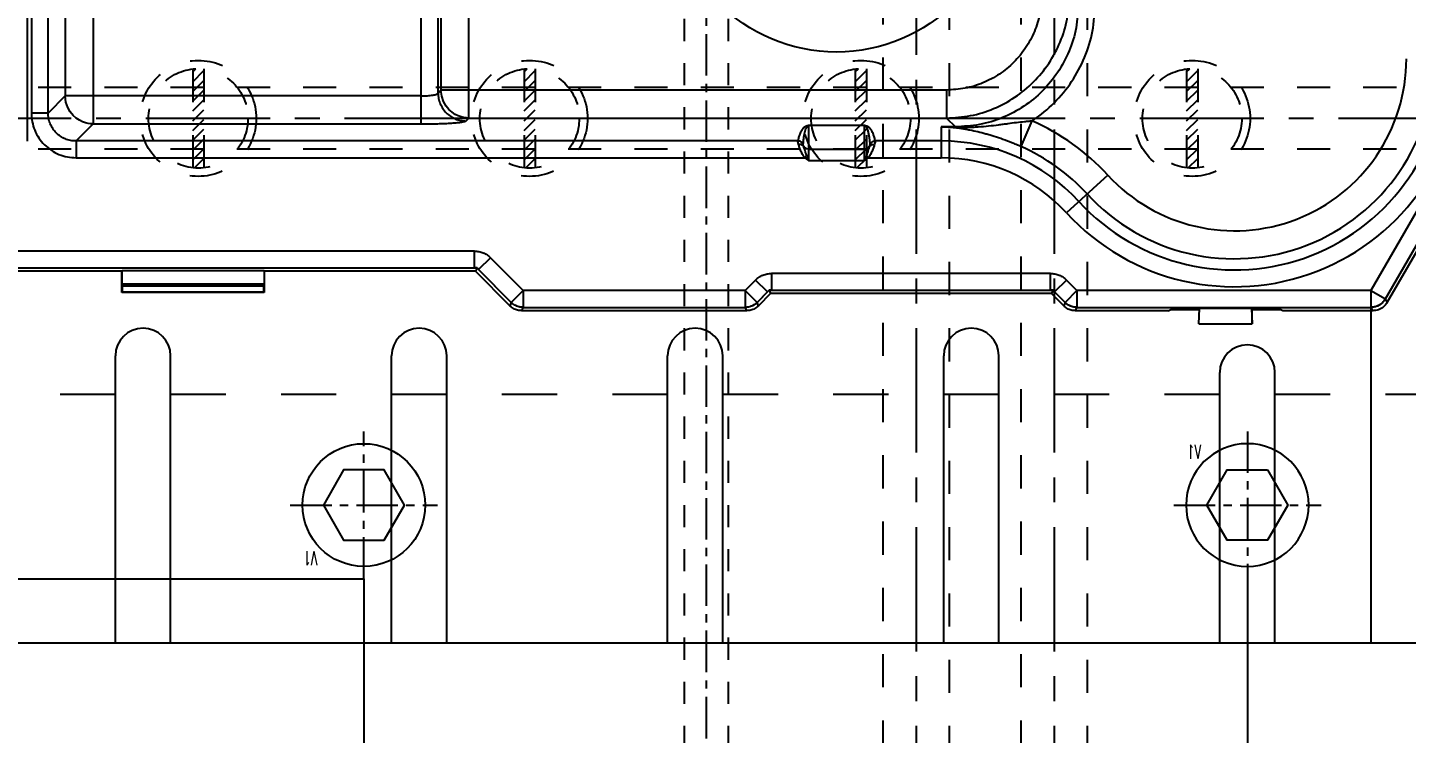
# Model space of a CAD drawing. Extents: x 14103 to 19353, y -3233 to 932.
# Drawn here: x 17233.5 to 17483.2, y -397.3 to -269.5 of the extents above; entities that cross this region are included whole.
import ezdxf
from ezdxf.enums import TextEntityAlignment as Align

# ---------------------------------------------------------------- set-up
doc = ezdxf.new("R2010")
doc.units = 0
doc.header["$LTSCALE"] = 20
doc.header["$MEASUREMENT"] = 0
for name, pattern in [('CENTER', [0.6, 0.375, -0.075, 0.075, -0.075]), ('CENTERLINE', [30, 24, -1.5, 3, -1.5]), ('DASHED', [0.2, 0.1, -0.1]), ('HIDDEN', [0.2, 0.1, -0.1])]:
    doc.linetypes.add(name, pattern=pattern)
doc.layers.get('DEFPOINTS').update_dxf_attribs({"linetype": 'CONTINUOUS'})
for name, color, linetype in [('4a', 7, 'CONTINUOUS'), ('DIM', 3, 'CONTINUOUS'), ('HOLD DOWN', 7, 'CONTINUOUS'), ('OIL', 7, 'CONTINUOUS'), ('SCREW', 7, 'CONTINUOUS'), ('VENTING', 7, 'CONTINUOUS'), ('WATER', 9, 'HIDDEN'), ('water-2', 7, 'CONTINUOUS')]:
    doc.layers.add(name, color=color, linetype=linetype)
doc.styles.add('lxy2', font='txt.shx', dxfattribs={"width": 0.6})
doc.dimstyles.new('10', dxfattribs={"dimtxt": 10, "dimasz": 5, "dimexe": 2.5, "dimexo": 0, "dimgap": 1, "dimtad": 0, "dimdsep": 46, "dimtxsty": 'lxy2', "dimcen": -3, "dimclrd": 113, "dimclre": 113, "dimclrt": 3, "dimazin": 2, "dimtfac": 1, "dimtofl": 0, "dimtmove": 0, "dimatfit": 3, "dimfxl": 1, "dimtolj": 1, "dimtzin": 0, "dimarcsym": 0})

# ---------------------------------------------------------------- blocks, each defined once
blk = doc.blocks.new('*D244')
at = {"layer": 'DEFPOINTS', "color": 0, "linetype": 'Continuous'}
for p in [(17204.36, 164.09), (17549.36, -324.24), (17549.36, -553.81)]:
    blk.add_point(p, dxfattribs=at)
at = {"layer": 'OIL', "color": 113, "linetype": 'Continuous', "lineweight": -2}
blk.add_line((17549.36, -324.24), (17549.36, -553.81), dxfattribs=at)
at = {"layer": 'OIL', "color": 3, "linetype": 'Continuous', "insert": (17549.36, -562.81), "char_height": 10, "attachment_point": 5, "rotation": 90, "style": 'lxy2'}
blk.add_mtext('\\A1;345', dxfattribs=at)
blk = doc.blocks.new('*D243')
at = {"layer": 'DEFPOINTS', "color": 0, "linetype": 'Continuous'}
for p in [(17204.36, 164.09), (17754.36, -535.91), (17754.36, -553.81)]:
    blk.add_point(p, dxfattribs=at)
at = {"layer": 'OIL', "color": 113, "linetype": 'Continuous', "lineweight": -2}
blk.add_line((17754.36, -535.91), (17754.36, -553.81), dxfattribs=at)
at = {"layer": 'OIL', "color": 3, "linetype": 'Continuous', "insert": (17754.36, -562.31), "char_height": 10, "attachment_point": 5, "rotation": 90, "style": 'lxy2'}
blk.add_mtext('\\A1;550', dxfattribs=at)
blk = doc.blocks.new('*D236')
at = {"layer": 'DEFPOINTS', "color": 0, "linetype": 'Continuous'}
for p in [(17204.36, 164.09), (17709.36, -535.91), (17709.36, -553.81)]:
    blk.add_point(p, dxfattribs=at)
at = {"layer": 'OIL', "color": 113, "linetype": 'Continuous', "lineweight": -2}
blk.add_line((17709.36, -535.91), (17709.36, -553.81), dxfattribs=at)
at = {"layer": 'OIL', "color": 3, "linetype": 'Continuous', "insert": (17709.36, -562.31), "char_height": 10, "attachment_point": 5, "rotation": 90, "style": 'lxy2'}
blk.add_mtext('\\A1;505', dxfattribs=at)
blk = doc.blocks.new('*D222')
at = {"layer": 'DEFPOINTS', "color": 0, "linetype": 'Continuous'}
for p in [(17204.36, 164.09), (17517.36, -262.34), (17517.36, -553.81)]:
    blk.add_point(p, dxfattribs=at)
at = {"layer": 'OIL', "color": 113, "linetype": 'Continuous', "lineweight": -2}
blk.add_line((17517.36, -262.34), (17517.36, -553.81), dxfattribs=at)
at = {"layer": 'OIL', "color": 3, "linetype": 'Continuous', "insert": (17517.36, -600.55), "char_height": 10, "attachment_point": 5, "rotation": 90, "style": 'lxy2'}
blk.add_mtext('\\A1;{\\f宋体|b0|i0|c134|p2;313(B板镶件工艺螺丝孔)}', dxfattribs=at)
blk = doc.blocks.new('*D214')
at = {"layer": 'DEFPOINTS', "color": 0}
for p in [(17204.36, 164.09), (17517.7, -355.91), (17770.26, -355.91)]:
    blk.add_point(p, dxfattribs=at)
at = {"layer": 'DIM', "color": 113, "lineweight": -2}
blk.add_line((17517.7, -355.91), (17770.26, -355.91), dxfattribs=at)
at = {"layer": 'DIM', "color": 3, "insert": (17778.76, -355.91), "char_height": 10, "attachment_point": 5, "style": 'lxy2'}
blk.add_mtext('\\A1;520', dxfattribs=at)
blk = doc.blocks.new('*D213')
at = {"layer": 'DEFPOINTS', "color": 0}
for p in [(17204.36, 164.09), (17760.7, -335.91), (17770.26, -335.91)]:
    blk.add_point(p, dxfattribs=at)
at = {"layer": 'DIM', "color": 113, "lineweight": -2}
blk.add_line((17760.7, -335.91), (17770.26, -335.91), dxfattribs=at)
at = {"layer": 'DIM', "color": 3, "insert": (17778.26, -335.91), "char_height": 10, "attachment_point": 5, "style": 'lxy2'}
blk.add_mtext('\\A1;500', dxfattribs=at)
blk = doc.blocks.new('*D212')
at = {"layer": 'DEFPOINTS', "color": 0}
for p in [(17204.36, 164.09), (17562.7, -310.91), (17770.26, -310.91)]:
    blk.add_point(p, dxfattribs=at)
at = {"layer": 'DIM', "color": 113, "lineweight": -2}
blk.add_line((17562.7, -310.91), (17770.26, -310.91), dxfattribs=at)
at = {"layer": 'DIM', "color": 3, "insert": (17779.26, -310.91), "char_height": 10, "attachment_point": 5, "style": 'lxy2'}
blk.add_mtext('\\A1;475', dxfattribs=at)
blk = doc.blocks.new('*D211')
at = {"layer": 'DEFPOINTS', "color": 0}
for p in [(17204.36, 164.09), (17554.36, -380.91), (17770.26, -380.91)]:
    blk.add_point(p, dxfattribs=at)
at = {"layer": 'DIM', "color": 113, "lineweight": -2}
blk.add_line((17554.36, -380.91), (17770.26, -380.91), dxfattribs=at)
at = {"layer": 'DIM', "color": 3, "insert": (17779.26, -380.91), "char_height": 10, "attachment_point": 5, "style": 'lxy2'}
blk.add_mtext('\\A1;545', dxfattribs=at)
blk = doc.blocks.new('*D210')
at = {"layer": 'DEFPOINTS', "color": 0}
for p in [(17204.36, 164.09), (17754.36, -535.91), (17770.26, -535.91)]:
    blk.add_point(p, dxfattribs=at)
at = {"layer": 'DIM', "color": 113, "lineweight": -2}
blk.add_line((17754.36, -535.91), (17770.26, -535.91), dxfattribs=at)
at = {"layer": 'DIM', "color": 3, "insert": (17778.26, -535.91), "char_height": 10, "attachment_point": 5, "style": 'lxy2'}
blk.add_mtext('\\A1;700', dxfattribs=at)
blk = doc.blocks.new('*D247')
at = {"layer": 'DEFPOINTS', "color": 0, "linetype": 'Continuous'}
for p in [(17204.36, 164.09), (17294.36, -369.24), (17294.36, -553.81)]:
    blk.add_point(p, dxfattribs=at)
at = {"layer": 'OIL', "color": 113, "linetype": 'Continuous', "lineweight": -2}
blk.add_line((17294.36, -369.24), (17294.36, -553.81), dxfattribs=at)
at = {"layer": 'OIL', "color": 3, "linetype": 'Continuous', "insert": (17294.36, -559.31), "char_height": 10, "attachment_point": 5, "rotation": 90, "style": 'lxy2'}
blk.add_mtext('\\A1;90', dxfattribs=at)
blk = doc.blocks.new('*D246')
at = {"layer": 'DEFPOINTS', "color": 0, "linetype": 'Continuous'}
for p in [(17204.36, 164.09), (17454.36, -369.24), (17454.36, -553.81)]:
    blk.add_point(p, dxfattribs=at)
at = {"layer": 'OIL', "color": 113, "linetype": 'Continuous', "lineweight": -2}
blk.add_line((17454.36, -369.24), (17454.36, -553.81), dxfattribs=at)
at = {"layer": 'OIL', "color": 3, "linetype": 'Continuous', "insert": (17454.36, -562.31), "char_height": 10, "attachment_point": 5, "rotation": 90, "style": 'lxy2'}
blk.add_mtext('\\A1;250', dxfattribs=at)
blk = doc.blocks.new('*D245')
at = {"layer": 'DEFPOINTS', "color": 0, "linetype": 'Continuous'}
for p in [(17204.36, 164.09), (17504.36, -369.24), (17504.36, -553.81)]:
    blk.add_point(p, dxfattribs=at)
at = {"layer": 'OIL', "color": 113, "linetype": 'Continuous', "lineweight": -2}
blk.add_line((17504.36, -369.24), (17504.36, -553.81), dxfattribs=at)
at = {"layer": 'OIL', "color": 3, "linetype": 'Continuous', "insert": (17504.36, -561.81), "char_height": 10, "attachment_point": 5, "rotation": 90, "style": 'lxy2'}
blk.add_mtext('\\A1;300', dxfattribs=at)
blk = doc.blocks.new('*D230')
at = {"layer": 'DEFPOINTS', "color": 0, "linetype": 'Continuous'}
for p in [(17204.36, 164.09), (17356.36, -536.15), (17356.36, -553.81)]:
    blk.add_point(p, dxfattribs=at)
at = {"layer": 'OIL', "color": 113, "linetype": 'Continuous', "lineweight": -2}
blk.add_line((17356.36, -536.15), (17356.36, -553.81), dxfattribs=at)
at = {"layer": 'OIL', "color": 3, "linetype": 'Continuous', "insert": (17356.36, -561.81), "char_height": 10, "attachment_point": 5, "rotation": 90, "style": 'lxy2'}
blk.add_mtext('\\A1;152', dxfattribs=at)
blk = doc.blocks.new('*D226')
at = {"layer": 'DEFPOINTS', "color": 0, "linetype": 'Continuous'}
for p in [(17204.36, 164.09), (17419.36, -535.91), (17419.36, -553.81)]:
    blk.add_point(p, dxfattribs=at)
at = {"layer": 'OIL', "color": 113, "linetype": 'Continuous', "lineweight": -2}
blk.add_line((17419.36, -535.91), (17419.36, -553.81), dxfattribs=at)
at = {"layer": 'OIL', "color": 3, "linetype": 'Continuous', "insert": (17419.36, -561.81), "char_height": 10, "attachment_point": 5, "rotation": 90, "style": 'lxy2'}
blk.add_mtext('\\A1;215', dxfattribs=at)
blk = doc.blocks.new('*D225')
at = {"layer": 'DEFPOINTS', "color": 0, "linetype": 'Continuous'}
for p in [(17204.36, 164.09), (17391.36, -535.91), (17391.36, -553.81)]:
    blk.add_point(p, dxfattribs=at)
at = {"layer": 'OIL', "color": 113, "linetype": 'Continuous', "lineweight": -2}
blk.add_line((17391.36, -535.91), (17391.36, -553.81), dxfattribs=at)
at = {"layer": 'OIL', "color": 3, "linetype": 'Continuous', "insert": (17391.36, -561.81), "char_height": 10, "attachment_point": 5, "rotation": 90, "style": 'lxy2'}
blk.add_mtext('\\A1;187', dxfattribs=at)
blk = doc.blocks.new('AC_LXY_BLK610')
at = {"layer": 'SCREW', "color": 1, "linetype": 'CENTER'}
for p, q in [((0, 13.33), (0, -13.34)), ((13.33, 0), (-13.34, 0))]:
    blk.add_line(p, q, dxfattribs=at)
at = {"layer": 'SCREW', "color": 0, "linetype": 'ByBlock'}
blk.add_lwpolyline([(-3.67, 6.35), (-7.33, 0), (-3.67, -6.35), (3.67, -6.35), (7.33, 0), (3.67, 6.35)], close=True, dxfattribs=at)
blk.add_circle((0, 0), 11.11, dxfattribs=at)
at = {"layer": 'SCREW', "style": 'lxy2', "width": 0.6}
blk.add_text('V1', height=2.5, dxfattribs=at).set_placement((9.63, 9.63), align=Align.MIDDLE_CENTER)

msp = doc.modelspace()

# ---------------------------------------------------------------- hatches: boundary and pattern name
at = {"layer": 'WATER', "linetype": 'HIDDEN', "ltscale": 3}
h = msp.add_hatch(dxfattribs=at)
h.set_pattern_fill('ANSI31', color=256, scale=10, angle=90, style=0)
h.set_pattern_definition([(225, (13393.275, -1946.7207), (-0.88388348, 0.88388348), [])])
h.paths.add_polyline_path([(17263.363, -294.854), (17263.363, -280.35), (17265.363, -280.35), (17265.363, -294.854, -0.0557281)])
h.paths.add_polyline_path([(17265.363, -285.91), (17263.363, -285.91), (17263.363, -280.35), (17265.363, -280.35)], flags=16)
h.paths.add_polyline_path([(17265.363, -291.47), (17263.363, -291.47), (17263.363, -285.91), (17265.363, -285.91)], flags=16)
h.paths.add_polyline_path([(17265.363, -276.965), (17265.363, -291.47), (17263.363, -291.47), (17263.363, -276.965, -0.0557281)])
h = msp.add_hatch(dxfattribs=at)
h.set_pattern_fill('ANSI31', color=256, scale=10, angle=90, style=0)
h.set_pattern_definition([(225, (13453.275, -1946.7207), (-0.88388348, 0.88388348), [])])
h.paths.add_polyline_path([(17323.363, -294.854), (17323.363, -280.35), (17325.363, -280.35), (17325.363, -294.854, -0.0557281)])
h.paths.add_polyline_path([(17325.363, -285.91), (17323.363, -285.91), (17323.363, -280.35), (17325.363, -280.35)], flags=16)
h.paths.add_polyline_path([(17325.363, -291.47), (17323.363, -291.47), (17323.363, -285.91), (17325.363, -285.91)], flags=16)
h.paths.add_polyline_path([(17325.363, -276.965), (17325.363, -291.47), (17323.363, -291.47), (17323.363, -276.965, -0.0557281)])
h = msp.add_hatch(dxfattribs=at)
h.set_pattern_fill('ANSI31', color=256, scale=10, angle=90, style=0)
h.set_pattern_definition([(225, (13513.275, -1946.7207), (-0.88388348, 0.88388348), [])])
h.paths.add_polyline_path([(17383.363, -294.854), (17383.363, -280.35), (17385.363, -280.35), (17385.363, -294.854, -0.0557281)])
h.paths.add_polyline_path([(17385.363, -285.91), (17383.363, -285.91), (17383.363, -280.35), (17385.363, -280.35)], flags=16)
h.paths.add_polyline_path([(17385.363, -291.47), (17383.363, -291.47), (17383.363, -285.91), (17385.363, -285.91)], flags=16)
h.paths.add_polyline_path([(17385.363, -276.965), (17385.363, -291.47), (17383.363, -291.47), (17383.363, -276.965, -0.0557281)])
h = msp.add_hatch(dxfattribs=at)
h.set_pattern_fill('ANSI31', color=256, scale=10, angle=90, style=0)
h.set_pattern_definition([(225, (13573.275, -1946.7207), (-0.88388348, 0.88388348), [])])
h.paths.add_polyline_path([(17443.363, -294.854), (17443.363, -280.35), (17445.363, -280.35), (17445.363, -294.854, -0.0557281)])
h.paths.add_polyline_path([(17445.363, -285.91), (17443.363, -285.91), (17443.363, -280.35), (17445.363, -280.35)], flags=16)
h.paths.add_polyline_path([(17445.363, -291.47), (17443.363, -291.47), (17443.363, -285.91), (17445.363, -285.91)], flags=16)
h.paths.add_polyline_path([(17445.363, -276.965), (17445.363, -291.47), (17443.363, -291.47), (17443.363, -276.965, -0.0557281)])

# ---------------------------------------------------------------- linework, layer by layer
at = {"layer": '4a', "color": 4, "linetype": 'Continuous'}
for p, q in [((17308.324, -99.397), (17308.324, -280.786)), ((17313.387, -285.849), (17313.387, -99.397)), ((17304.75, -286.913), (17304.75, -146.579)), ((17307.787, -281.322), (17307.787, -146.579)), ((17245.332, -174.024), (17245.332, -286.913)), ((17240.269, -177.547), (17240.269, -281.851)), ((17234.14, -195.403), (17234.14, -284.942)), ((17237.178, -284.942), (17237.178, -198.163)), ((17233.455, -290.017), (17233.455, -207.432)), ((17502.841, -271.838), (17476.718, -317.084)), ((17479.354, -318.606), (17505.476, -273.36)), ((17506.083, -273.522), (17479.704, -319.212)), ((17240.269, -281.851), (17237.178, -284.942)), ((17304.75, -281.851), (17240.269, -281.851)), ((17308.324, -280.786), (17307.787, -281.322)), ((17399.881, -280.786), (17308.324, -280.786)), ((17399.881, -280.786), (17399.881, -285.849)), ((17237.178, -284.942), (17234.14, -284.942)), ((17242.24, -290.005), (17245.332, -286.913)), ((17245.332, -286.913), (17304.75, -286.913)), ((17312.85, -286.385), (17313.387, -285.849)), ((17313.387, -285.849), (17399.881, -285.849)), ((17399.881, -285.849), (17401.482, -287.45)), ((17415.353, -286.359), (17413.32, -290.996)), ((17385.033, -287.221), (17374.883, -287.221)), ((17374.883, -287.224), (17374.883, -293.53)), ((17385.033, -293.53), (17385.033, -287.224)), ((17401.482, -287.45), (17398.922, -287.45)), ((17398.922, -287.45), (17398.922, -293.042)), ((17401.482, -287.509), (17401.482, -287.45)), ((17372.955, -290.005), (17242.24, -290.005)), ((17242.24, -290.005), (17242.24, -293.042)), ((17374.883, -291.511), (17385.033, -291.511)), ((17398.922, -290.005), (17386.96, -290.005)), ((17242.24, -293.042), (17374.22, -293.042)), ((17374.551, -292.627), (17374.22, -293.042)), ((17374.883, -293.53), (17385.033, -293.53)), ((17385.364, -292.627), (17385.695, -293.042)), ((17385.695, -293.042), (17398.922, -293.042)), ((17429.073, -296.171), (17421.611, -303.017)), ((17314.416, -309.944), (17094.31, -309.944)), ((17314.416, -312.987), (17314.416, -309.944)), ((17317.29, -311.138), (17315.134, -313.286)), ((17323.214, -317.084), (17317.29, -311.138)), ((17094.31, -312.987), (17314.416, -312.987)), ((17250.545, -313.593), (17158.18, -313.593)), ((17250.581, -313.521), (17250.545, -313.593)), ((17250.545, -317.422), (17250.545, -313.593)), ((17276.29, -313.521), (17250.581, -313.521)), ((17250.581, -315.891), (17250.581, -313.521)), ((17276.326, -313.593), (17276.29, -313.521)), ((17276.29, -313.521), (17276.29, -315.891)), ((17314.585, -313.593), (17276.326, -313.593)), ((17276.326, -313.593), (17276.326, -317.422)), ((17314.847, -312.962), (17314.585, -313.593)), ((17320.806, -319.838), (17314.585, -313.593)), ((17315.134, -313.286), (17321.058, -319.232)), ((17418.728, -313.979), (17368.189, -313.979)), ((17368.189, -313.979), (17368.189, -317.022)), ((17418.728, -317.022), (17418.728, -313.979)), ((17250.581, -315.891), (17276.29, -315.891)), ((17250.67, -316.246), (17250.581, -315.891)), ((17250.67, -316.246), (17276.202, -316.246)), ((17250.67, -317.297), (17250.67, -316.246)), ((17276.29, -315.891), (17276.202, -316.246)), ((17276.202, -316.246), (17276.202, -317.297)), ((17323.214, -317.084), (17321.058, -319.232)), ((17363.41, -317.084), (17323.214, -317.084)), ((17323.214, -317.084), (17323.214, -320.127)), ((17365.314, -315.173), (17363.41, -317.084)), ((17363.41, -317.084), (17363.41, -320.127)), ((17363.41, -317.084), (17365.566, -319.232)), ((17367.47, -317.32), (17365.314, -315.173)), ((17367.757, -316.997), (17368.019, -317.628)), ((17368.189, -317.022), (17418.728, -317.022)), ((17419.16, -316.997), (17418.898, -317.628)), ((17421.603, -315.173), (17419.447, -317.32)), ((17423.507, -317.084), (17421.351, -319.232)), ((17423.507, -317.084), (17421.603, -315.173)), ((17476.718, -317.084), (17423.507, -317.084)), ((17423.507, -317.084), (17423.507, -320.127)), ((17476.718, -317.084), (17479.354, -318.606)), ((17476.718, -317.084), (17476.718, -320.127)), ((17250.545, -317.422), (17250.67, -317.297)), ((17276.326, -317.422), (17250.545, -317.422)), ((17250.67, -317.297), (17276.202, -317.297)), ((17276.202, -317.297), (17276.326, -317.422)), ((17321.058, -319.232), (17320.806, -319.838)), ((17365.566, -319.232), (17367.47, -317.32)), ((17365.818, -319.838), (17365.566, -319.232)), ((17368.019, -317.628), (17365.818, -319.838)), ((17418.898, -317.628), (17368.019, -317.628)), ((17421.1, -319.838), (17418.898, -317.628)), ((17419.447, -317.32), (17421.351, -319.232)), ((17421.351, -319.232), (17421.1, -319.838)), ((17479.704, -319.212), (17479.354, -318.606)), ((17322.962, -320.734), (17323.214, -320.127)), ((17363.662, -320.734), (17322.962, -320.734)), ((17323.214, -320.127), (17363.41, -320.127)), ((17363.41, -320.127), (17363.662, -320.734)), ((17423.256, -320.734), (17423.507, -320.127)), ((17440.014, -320.734), (17423.256, -320.734)), ((17423.507, -320.127), (17476.718, -320.127)), ((17440.014, -320.734), (17440.505, -320.538)), ((17440.505, -320.538), (17445.58, -320.538)), ((17445.718, -320.354), (17445.58, -320.538)), ((17445.588, -323.116), (17445.718, -320.354)), ((17455.11, -320.354), (17445.718, -320.354)), ((17455.248, -320.538), (17455.11, -320.354)), ((17455.11, -320.354), (17455.239, -323.116)), ((17455.239, -323.116), (17455.248, -320.538)), ((17455.248, -320.538), (17460.323, -320.538)), ((17460.813, -320.734), (17460.323, -320.538)), ((17477.068, -320.734), (17460.813, -320.734)), ((17476.718, -320.127), (17477.068, -320.734)), ((17445.588, -323.116), (17455.239, -323.116))]:
    msp.add_line(p, q, dxfattribs=at)
for points in [[(17245.332, -286.913), (17244.872, -286.89), (17244.424, -286.827), (17243.929, -286.708), (17243.398, -286.52), (17242.842, -286.247), (17242.275, -285.871), (17241.714, -285.374), (17241.187, -284.737), (17240.731, -283.941), (17240.402, -282.978), (17240.269, -281.851)], [(17313.387, -285.849), (17312.926, -285.825), (17312.479, -285.762), (17311.984, -285.644), (17311.453, -285.455), (17310.897, -285.182), (17310.33, -284.807), (17309.769, -284.31), (17309.241, -283.672), (17308.786, -282.877), (17308.457, -281.914), (17308.324, -280.786)], [(17374.883, -291.511), (17374.521, -291.445), (17374.207, -291.255), (17373.982, -290.967)], [(17385.934, -290.967), (17385.708, -291.255), (17385.394, -291.445), (17385.033, -291.511)], [(17323.214, -320.127), (17323, -320.12), (17322.774, -320.095), (17322.524, -320.048), (17322.255, -319.972), (17321.969, -319.861), (17321.671, -319.707), (17321.364, -319.5), (17321.058, -319.232)], [(17365.566, -319.232), (17365.292, -319.475), (17365.018, -319.668), (17364.748, -319.817), (17364.488, -319.93), (17364.241, -320.011), (17364.008, -320.068), (17363.791, -320.103), (17363.593, -320.122), (17363.41, -320.127)], [(17423.507, -320.127), (17423.293, -320.12), (17423.067, -320.095), (17422.817, -320.048), (17422.548, -319.972), (17422.263, -319.861), (17421.964, -319.707), (17421.657, -319.5), (17421.351, -319.232)], [(17479.354, -318.606), (17479.09, -318.99), (17478.803, -319.301), (17478.505, -319.547), (17478.208, -319.737), (17477.919, -319.88), (17477.642, -319.983), (17477.38, -320.054), (17477.137, -320.098), (17476.916, -320.121), (17476.718, -320.127)]]:
    msp.add_lwpolyline(points, dxfattribs=at)
msp.add_circle((17379.958, -243.65), 30.244, dxfattribs=at)
for centre, radius, start, end in [((17452.023, -275.115), 41.272, 222.53623, 0), ((17452.023, -275.115), 38.235, 222.53623, 360), ((17452.023, -275.115), 36.208, 222.53623, 360), ((17452.023, -275.115), 31.145, 222.53623, 360), ((17398.922, -323.835), 40.92, 42.53623, 66.32472), ((17398.922, -323.835), 33.83, 42.53623, 90), ((17398.922, -323.835), 35.857, 42.53623, 66.32472), ((17398.922, -323.835), 30.792, 42.53623, 90)]:
    msp.add_arc(centre, radius, start, end, dxfattribs=at)
for points in [[(17417.094, -263.573), (17416.763, -266.935), (17415.785, -270.166), (17414.196, -273.142), (17412.057, -275.749), (17409.45, -277.888), (17406.474, -279.477), (17403.243, -280.456), (17399.881, -280.786)], [(17399.881, -285.849), (17404.228, -285.417), (17408.406, -284.147), (17412.255, -282.089), (17415.628, -279.321), (17418.397, -275.947), (17420.455, -272.098), (17421.725, -267.92), (17422.156, -263.573)], [(17423.757, -265.174), (17423.333, -269.528), (17422.068, -273.711), (17420.013, -277.563), (17417.246, -280.938), (17413.871, -283.705), (17410.019, -285.761), (17405.836, -287.025), (17401.482, -287.45)], [(17415.353, -286.359), (17415.554, -286.226), (17419.388, -283.081), (17422.534, -279.247), (17424.871, -274.87), (17426.309, -270.119), (17426.795, -265.174)], [(17304.75, -281.851), (17305.318, -281.841), (17305.866, -281.811), (17306.375, -281.763), (17306.827, -281.698), (17307.206, -281.618), (17307.609, -281.478), (17307.787, -281.322)], [(17307.787, -281.322), (17307.889, -282.307), (17308.18, -283.254), (17308.649, -284.127), (17309.279, -284.893), (17310.045, -285.523), (17310.918, -285.993), (17311.865, -286.283), (17312.85, -286.385)], [(17234.14, -284.942), (17234.296, -286.524), (17234.756, -288.045), (17235.504, -289.445), (17236.51, -290.672), (17237.737, -291.679), (17239.138, -292.426), (17240.658, -292.887), (17242.24, -293.042)], [(17242.24, -290.005), (17241.249, -289.91), (17240.297, -289.624), (17239.42, -289.158), (17238.653, -288.529), (17238.024, -287.762), (17237.558, -286.886), (17237.272, -285.934), (17237.178, -284.942)], [(17304.75, -286.913), (17306.264, -286.903), (17307.726, -286.874), (17309.083, -286.826), (17310.288, -286.761), (17311.298, -286.681), (17312.079, -286.59), (17312.602, -286.49), (17312.85, -286.385)], [(17401.482, -287.509), (17402.055, -287.521), (17402.598, -287.526), (17403.124, -287.524), (17403.639, -287.516), (17404.644, -287.483), (17405.623, -287.429), (17407.508, -287.27), (17409.298, -287.066), (17409.731, -287.011), (17410.158, -286.955), (17410.989, -286.844), (17412.558, -286.636), (17414.014, -286.468), (17414.7, -286.405), (17415.353, -286.359)], [(17374.883, -287.221), (17374.617, -287.255), (17374.375, -287.35), (17374.143, -287.499), (17373.954, -287.67), (17373.784, -287.867), (17373.597, -288.138), (17373.447, -288.409), (17373.292, -288.757), (17373.189, -289.042), (17373.089, -289.379), (17372.955, -290.005)], [(17373.919, -290.7), (17373.981, -289.971), (17374.064, -289.297), (17374.168, -288.697), (17374.289, -288.184), (17374.424, -287.772), (17374.647, -287.363), (17374.883, -287.222)], [(17386.96, -290.005), (17386.874, -289.571), (17386.777, -289.204), (17386.675, -288.894), (17386.571, -288.632), (17386.418, -288.312), (17386.271, -288.062), (17386.088, -287.812), (17385.883, -287.594), (17385.669, -287.425), (17385.42, -287.295), (17385.033, -287.221)], [(17385.033, -287.224), (17385.253, -287.344), (17385.409, -287.585), (17385.522, -287.853), (17385.608, -288.118), (17385.678, -288.381), (17385.752, -288.718), (17385.803, -288.994), (17385.855, -289.32), (17385.906, -289.705), (17385.954, -290.161), (17385.976, -290.419), (17385.996, -290.7)], [(17401.169, -287.598), (17400.045, -287.506), (17398.922, -287.45)], [(17398.922, -287.45), (17400.202, -287.472), (17401.482, -287.509)], [(17401.482, -287.509), (17401.169, -287.598)], [(17413.32, -290.996), (17412.507, -290.648), (17411.693, -290.317), (17410.09, -289.716), (17408.529, -289.194), (17407.761, -288.96), (17407.38, -288.85), (17407.003, -288.745), (17405.526, -288.366), (17404.086, -288.051), (17403.373, -287.915), (17402.659, -287.794), (17402.299, -287.739), (17401.935, -287.687), (17401.561, -287.64), (17401.169, -287.598)], [(17373.919, -290.7), (17373.774, -290.42), (17373.55, -290.197), (17373.268, -290.054), (17372.955, -290.005)], [(17373.081, -290.626), (17373.017, -290.386), (17372.967, -290.125), (17372.955, -290.005)], [(17373.982, -290.967), (17373.363, -290.614), (17373.081, -290.626)], [(17374.22, -293.042), (17374.013, -292.765), (17373.826, -292.464), (17373.657, -292.143), (17373.506, -291.818), (17373.374, -291.495), (17373.258, -291.181), (17373.081, -290.626)], [(17373.982, -290.967), (17373.95, -290.873), (17373.919, -290.7)], [(17374.551, -292.627), (17374.448, -292.348), (17374.355, -292.079), (17374.27, -291.827), (17373.982, -290.967)], [(17385.934, -290.967), (17385.893, -291.081), (17385.787, -291.399), (17385.646, -291.827), (17385.561, -292.077), (17385.468, -292.347), (17385.364, -292.627)], [(17386.835, -290.626), (17386.754, -290.889), (17386.657, -291.181), (17386.542, -291.494), (17386.41, -291.817), (17386.259, -292.144), (17386.09, -292.462), (17385.903, -292.764), (17385.695, -293.042)], [(17385.934, -290.967), (17386.553, -290.614), (17386.835, -290.626)], [(17385.996, -290.7), (17385.994, -290.737), (17385.934, -290.967)], [(17385.996, -290.7), (17386.141, -290.42), (17386.366, -290.197), (17386.648, -290.054), (17386.96, -290.005)], [(17386.96, -290.005), (17386.937, -290.198), (17386.835, -290.626)], [(17374.221, -293.041), (17374.548, -293.29), (17374.883, -293.53)], [(17374.883, -293.53), (17374.715, -293.061), (17374.551, -292.627)], [(17385.364, -292.627), (17385.2, -293.061), (17385.033, -293.53)], [(17385.033, -293.53), (17385.367, -293.29), (17385.694, -293.041)], [(17314.416, -309.944), (17315.209, -310.022), (17315.972, -310.254), (17316.675, -310.631), (17317.29, -311.138)], [(17314.416, -312.987), (17314.697, -312.97), (17314.847, -312.963)], [(17314.847, -312.962), (17315.04, -313.178), (17315.134, -313.286)], [(17365.314, -315.173), (17365.93, -314.666), (17366.633, -314.289), (17367.395, -314.057), (17368.189, -313.979)], [(17418.728, -313.979), (17419.522, -314.057), (17420.285, -314.289), (17420.988, -314.666), (17421.603, -315.173)], [(17367.47, -317.32), (17367.66, -317.106), (17367.758, -316.998)], [(17367.757, -316.997), (17368.046, -317.013), (17368.189, -317.022)], [(17418.728, -317.022), (17419.014, -317.005), (17419.16, -316.998)], [(17419.16, -316.997), (17419.353, -317.213), (17419.447, -317.321)], [(17479.704, -319.212), (17479.024, -320.022), (17478.109, -320.55), (17477.068, -320.734)], [(17322.962, -320.734), (17322.173, -320.63), (17321.437, -320.324), (17320.806, -319.838)], [(17365.818, -319.838), (17365.187, -320.324), (17364.451, -320.63), (17363.662, -320.734)], [(17423.256, -320.734), (17422.466, -320.63), (17421.731, -320.324), (17421.1, -319.838)]]:
    msp.add_spline(points, degree=3, dxfattribs=at)
at = {"layer": 'HOLD DOWN', "color": 0, "linetype": 'ByBlock'}
for p, q in [((17479.354, -318.606), (17505.476, -273.36)), ((17093.888, -312.987), (17314.837, -312.987)), ((17314.847, -312.962), (17314.837, -312.987)), ((17314.837, -312.987), (17321.058, -319.232)), ((17365.566, -319.232), (17367.768, -317.022)), ((17367.757, -316.997), (17367.768, -317.022)), ((17367.768, -317.022), (17419.15, -317.022)), ((17419.16, -316.997), (17419.15, -317.022)), ((17419.15, -317.022), (17421.351, -319.232)), ((17323.214, -320.127), (17363.41, -320.127)), ((17423.507, -320.127), (17476.718, -320.127)), ((17476.718, -320.127), (17476.718, -380.91)), ((17554.363, -380.91), (16854.363, -380.91))]:
    msp.add_line(p, q, dxfattribs=at)
at = {"layer": 'HOLD DOWN', "color": 6, "linetype": 'HIDDEN', "ltscale": 5}
msp.add_line((17509.363, -335.91), (16899.363, -335.91), dxfattribs=at)
at = {"layer": 'HOLD DOWN', "color": 0, "linetype": 'ByBlock'}
for points in [[(17314.847, -312.962), (17314.416, -312.987)], [(17315.134, -313.286), (17314.92, -313.044), (17314.847, -312.962)], [(17367.757, -316.997), (17367.47, -317.32)], [(17368.189, -317.022), (17367.757, -316.997)], [(17419.16, -316.997), (17418.728, -317.022)], [(17419.447, -317.32), (17419.233, -317.079), (17419.16, -316.997)], [(17323.214, -320.127), (17322.425, -320.023), (17321.689, -319.718), (17321.058, -319.232)], [(17365.566, -319.232), (17365.286, -319.48), (17365.006, -319.675), (17364.733, -319.825), (17364.234, -320.014), (17363.808, -320.101), (17363.41, -320.127)], [(17423.507, -320.127), (17422.718, -320.023), (17421.983, -319.718), (17421.351, -319.232)], [(17479.354, -318.606), (17479.094, -318.986), (17478.81, -319.294), (17478.516, -319.54), (17478.224, -319.729), (17477.94, -319.872), (17477.409, -320.048), (17476.718, -320.127)]]:
    msp.add_spline(points, degree=3, dxfattribs=at)
at = {"layer": 'OIL', "color": 2, "linetype": 'CENTER'}
msp.add_line((17356.363, -150.65), (17356.363, -535.91), dxfattribs=at)
at = {"layer": 'OIL', "color": 4, "linetype": 'DASHED', "ltscale": 2}
for p, q in [((17352.363, -259.91), (17352.363, -535.91)), ((17360.363, -259.91), (17360.363, -535.91))]:
    msp.add_line(p, q, dxfattribs=at)
at = {"layer": 'OIL', "color": 4, "linetype": 'CENTERLINE'}
msp.add_line((17114.363, -369.245), (17294.363, -369.245), dxfattribs=at)
at = {"layer": 'VENTING', "color": 5}
for p, q in [((17249.363, -380.91), (17249.363, -328.91)), ((17259.363, -380.91), (17259.363, -328.91)), ((17299.363, -380.91), (17299.363, -328.91)), ((17309.363, -380.91), (17309.363, -328.91)), ((17349.363, -380.91), (17349.363, -328.91)), ((17359.363, -380.91), (17359.363, -328.91)), ((17399.363, -380.91), (17399.363, -328.91)), ((17409.363, -380.91), (17409.363, -328.91)), ((17449.363, -380.91), (17449.363, -331.91)), ((17459.363, -380.91), (17459.363, -331.91))]:
    msp.add_line(p, q, dxfattribs=at)
for centre in [(17254.363, -328.91), (17304.363, -328.91), (17354.363, -328.91), (17404.363, -328.91), (17454.363, -331.91)]:
    msp.add_arc(centre, 5, 0, 180, dxfattribs=at)
at = {"layer": 'WATER', "linetype": 'HIDDEN', "ltscale": 3}
for p, q in [((17263.363, -276.965), (17263.363, -294.854)), ((17265.363, -276.965), (17265.363, -294.854)), ((17323.363, -276.965), (17323.363, -294.854)), ((17325.363, -276.965), (17325.363, -294.854)), ((17383.363, -276.965), (17383.363, -294.854)), ((17385.363, -276.965), (17385.363, -294.854)), ((17443.363, -276.965), (17443.363, -294.854)), ((17445.363, -276.965), (17445.363, -294.854)), ((17529.363, -280.35), (16879.363, -280.35)), ((17529.363, -291.47), (16879.363, -291.47))]:
    msp.add_line(p, q, dxfattribs=at)
at = {"layer": 'WATER', "color": 1, "linetype": 'CENTER', "ltscale": 3}
msp.add_line((17529.363, -285.91), (16873.803, -285.91), dxfattribs=at)
at = {"layer": 'WATER', "linetype": 'HIDDEN', "ltscale": 3}
for centre, radius in [((17264.363, -285.91), 10.5), ((17264.363, -285.91), 9), ((17324.363, -285.91), 10.5), ((17324.363, -285.91), 9), ((17384.363, -285.91), 10.5), ((17384.363, -285.91), 9), ((17444.363, -285.91), 10.5), ((17444.363, -285.91), 9)]:
    msp.add_circle(centre, radius, dxfattribs=at)
at = {"layer": 'water-2', "color": 1, "linetype": 'CENTER', "ltscale": 3}
for p, q in [((17394.363, 864.09), (17394.363, -535.909)), ((17419.363, 864.09), (17419.363, -535.909))]:
    msp.add_line(p, q, dxfattribs=at)
at = {"layer": 'water-2', "color": 11, "linetype": 'HIDDEN', "ltscale": 3}
for p, q in [((17400.363, 864.09), (17400.363, -535.91)), ((17425.363, 864.09), (17425.363, -535.91)), ((17388.363, -166.909), (17388.363, -535.91)), ((17413.363, -226.909), (17413.363, -535.91))]:
    msp.add_line(p, q, dxfattribs=at)

# ---------------------------------------------------------------- block references
at = {"layer": 'SCREW', "rotation": 180}
msp.add_blockref('AC_LXY_BLK610', (17294.363, -355.91), dxfattribs=at)
at = {"layer": 'SCREW', "xscale": -1}
msp.add_blockref('AC_LXY_BLK610', (17454.363, -355.91), dxfattribs=at)

# ---------------------------------------------------------------- dimensions: what is measured, and where the dimension line sits
at = {"layer": 'DIM'}
for feature_location, offset, picture, middle in [((17517.698, -355.91), (252.567, 0), '*D214', (17778.764, -355.91)), ((17760.696, -335.91), (9.568, 0), '*D213', (17778.264, -335.91)), ((17562.698, -310.91), (207.567, 0), '*D212', (17779.264, -310.91)), ((17554.363, -380.91), (215.902, 0), '*D211', (17779.264, -380.91)), ((17754.363, -535.91), (15.902, 0), '*D210', (17778.264, -535.91))]:
    dim = msp.add_ordinate_dim(feature_location=feature_location, offset=offset, dtype=0, origin=(17204.363, 164.09), dimstyle='10', dxfattribs=at)
    dim.commit()
    dim.dimension.update_dxf_attribs({"geometry": picture, "text_midpoint": middle})
at = {"layer": 'OIL', "color": 4, "linetype": 'Continuous'}
for feature_location, offset, picture, middle in [((17549.363, -324.245), (0, -229.569), '*D244', (17549.363, -562.814)), ((17754.363, -535.91), (0, -17.904), '*D243', (17754.363, -562.314)), ((17709.363, -535.91), (0, -17.904), '*D236', (17709.363, -562.314)), ((17294.363, -369.245), (0, -184.569), '*D247', (17294.363, -559.314)), ((17454.363, -369.245), (0, -184.569), '*D246', (17454.363, -562.314)), ((17504.363, -369.245), (0, -184.569), '*D245', (17504.363, -561.814)), ((17356.363, -536.15), (0, -17.664), '*D230', (17356.363, -561.814)), ((17419.363, -535.909), (0, -17.904), '*D226', (17419.363, -561.814)), ((17391.363, -535.909), (0, -17.904), '*D225', (17391.363, -561.814))]:
    dim = msp.add_ordinate_dim(feature_location=feature_location, offset=offset, dtype=1, origin=(17204.363, 164.09), dimstyle='10', dxfattribs=at)
    dim.commit()
    dim.dimension.update_dxf_attribs({"geometry": picture, "text_midpoint": middle})
dim = msp.add_ordinate_dim(feature_location=(17517.363, -262.34), offset=(0, -291.474), dtype=1, origin=(17204.363, 164.09), text='{\\f宋体|b0|i0|c134|p2;<>(B板镶件工艺螺丝孔)}', dimstyle='10', dxfattribs=at)
dim.commit()
dim.dimension.update_dxf_attribs({"geometry": '*D222', "text_midpoint": (17517.363, -600.547)})

doc.saveas('drawing.dxf')
